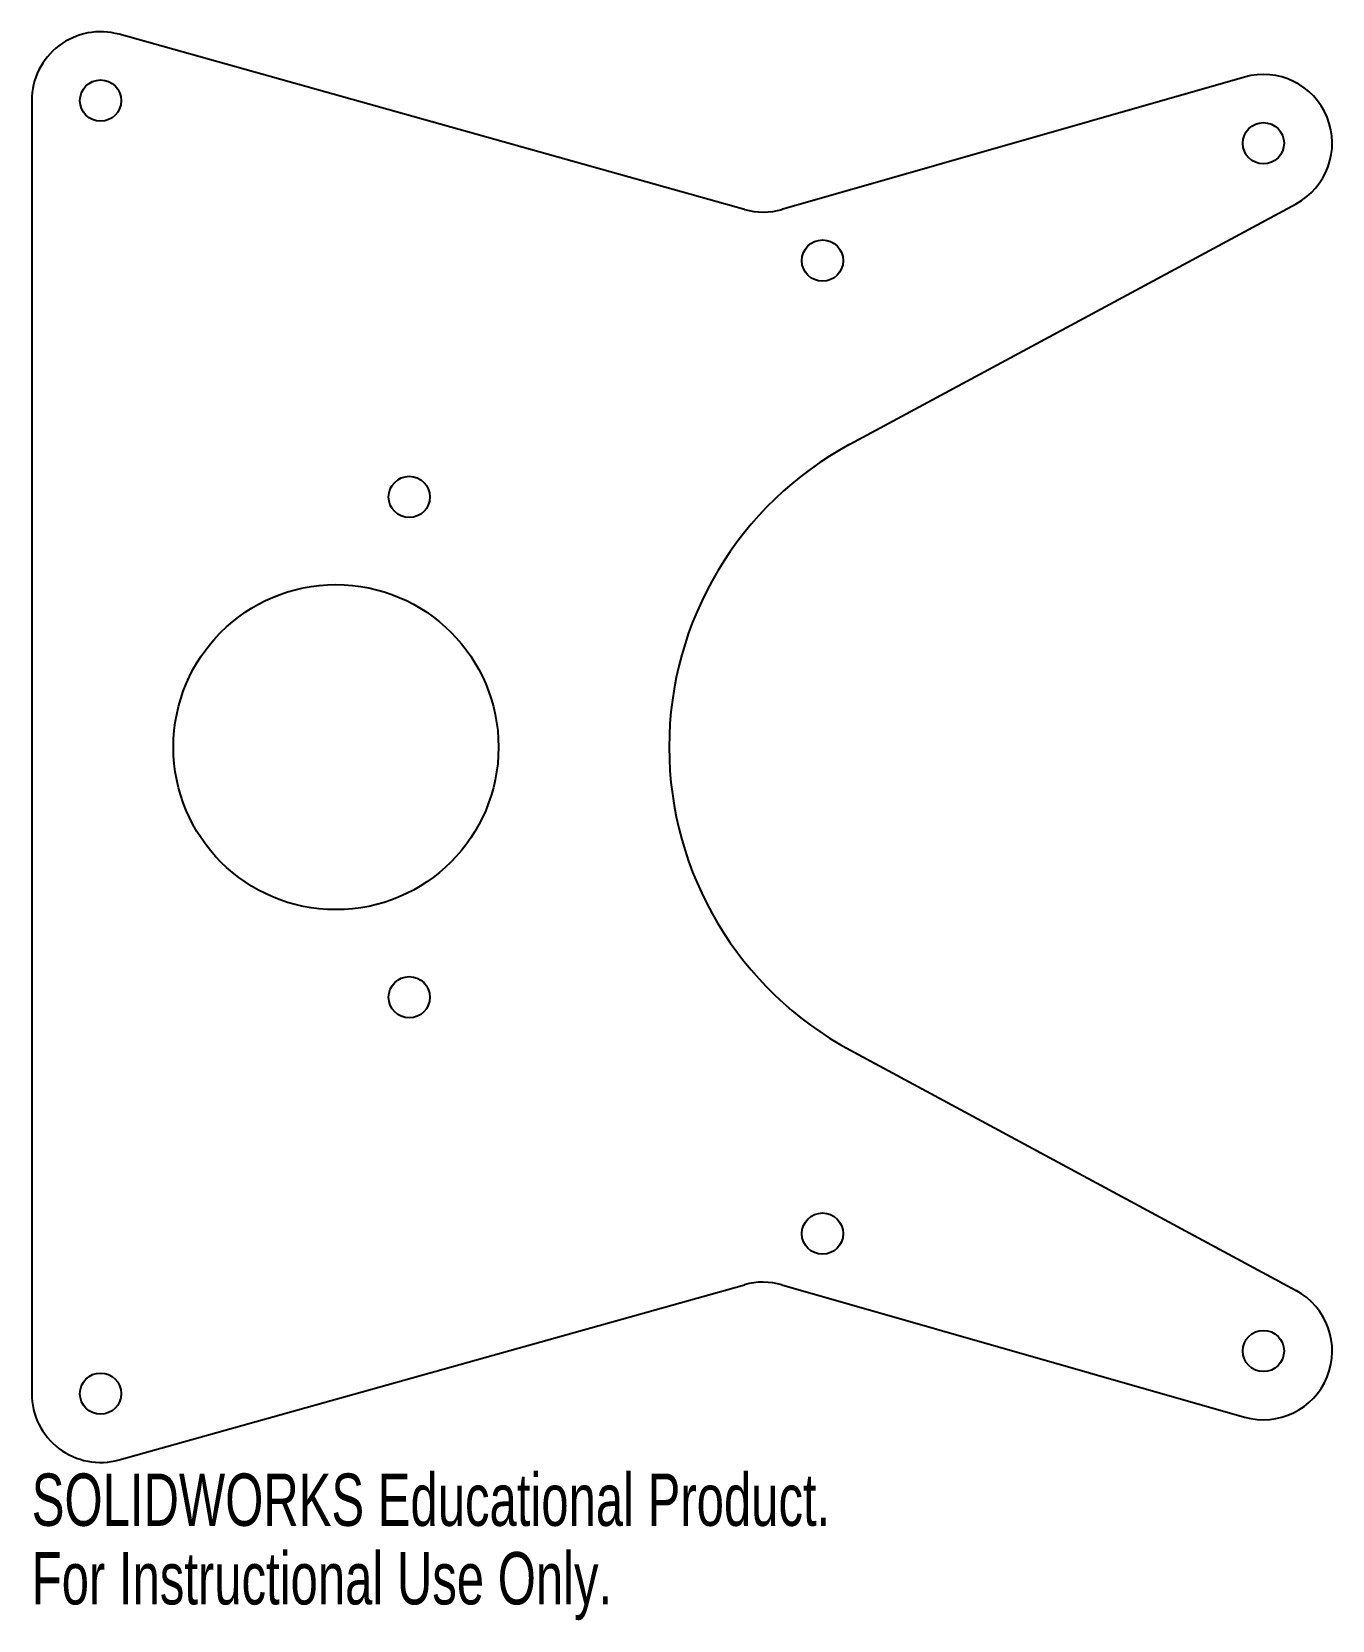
# Model space of a CAD drawing. Header units: inches. Extents: x -1.11 to 3.62, y -3.17 to 2.6.
import ezdxf

# ---------------------------------------------------------------- set-up
doc = ezdxf.new("R2010")
doc.units = ezdxf.units.IN
doc.header["$MEASUREMENT"] = 0
doc.styles.add('SLDTEXTSTYLE0', font='TXT', dxfattribs={"width": 0.7})

msp = doc.modelspace()

# ---------------------------------------------------------------- linework, layer by layer
at = {"color": 7, "linetype": 'Continuous', "lineweight": 25}
for p, q in [((1.4843, 1.9535), (-0.7876, 2.59)), ((3.3007, 2.4346), (1.6205, 1.9539)), ((-1.1051, 2.3492), (-1.1051, -2.3492)), ((1.8674, 1.1003), (3.4882, 1.9742)), ((1.8674, -1.1003), (3.4882, -1.9742)), ((-0.7876, -2.59), (1.4843, -1.9535)), ((1.6205, -1.9539), (3.3007, -2.4346))]:
    msp.add_line(p, q, dxfattribs=at)
for centre, radius in [((-0.8551, 2.3492), 0.075), ((3.3695, 2.1942), 0.075), ((1.7678, 1.7678), 0.075), ((0.2664, 0.9089), 0.075), ((0, 0), 0.5906), ((0.2664, -0.9089), 0.075), ((1.7678, -1.7678), 0.075), ((3.3695, -2.1942), 0.075), ((-0.8551, -2.3492), 0.075)]:
    msp.add_circle(centre, radius, dxfattribs=at)
for centre, radius, start, end in [((-0.8551, 2.3492), 0.25, 74.34976, 180), ((3.3695, 2.1942), 0.25, 298.33329, 105.96594), ((1.5518, 2.1942), 0.25, 254.34976, 285.96594), ((2.4606, 0), 1.25, 118.33329, 241.66671), ((1.5518, -2.1942), 0.25, 74.03406, 105.65024), ((3.3695, -2.1942), 0.25, 254.03406, 61.66671), ((-0.8551, -2.3492), 0.25, 180, 285.65024)]:
    msp.add_arc(centre, radius, start, end, dxfattribs=at)

# ---------------------------------------------------------------- texts
at = {"color": 7, "linetype": 'Continuous', "char_height": 0.1903, "attachment_point": 1, "style": 'SLDTEXTSTYLE0'}
for s, insert in [('SOLIDWORKS Educational Product.', (-1.1051, -2.6394)), ('For Instructional Use Only.', (-1.1051, -2.9248))]:
    msp.add_mtext(s, dxfattribs=dict(at, insert=insert))

doc.saveas('drawing.dxf')
